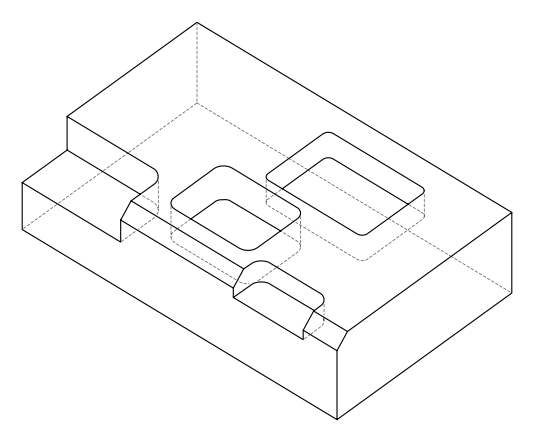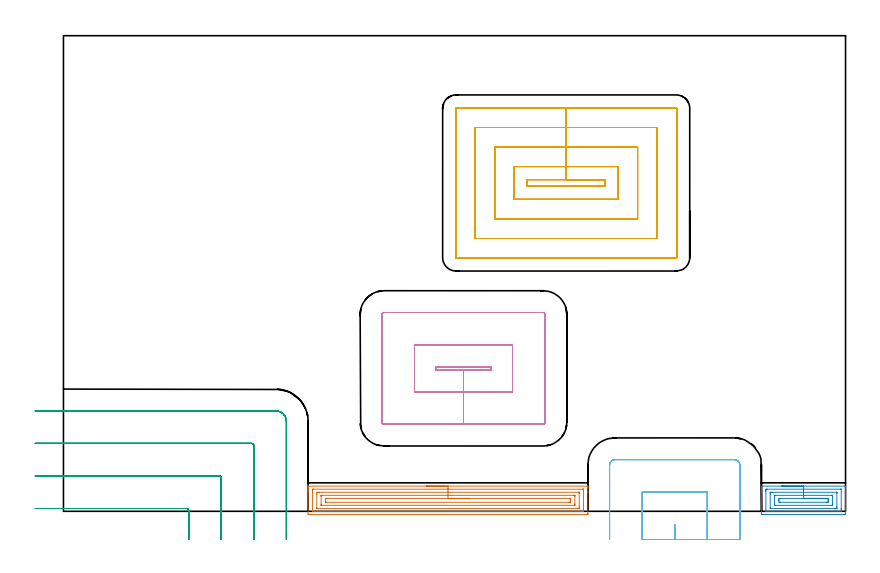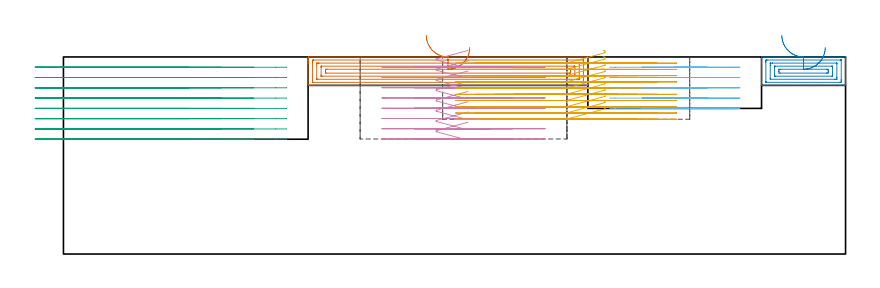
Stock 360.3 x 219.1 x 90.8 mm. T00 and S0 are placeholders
(PLAN: 6 operations, 3 tool changes, 50.3 min)
(1 AREA_MILL | FG_CHAMFER_SURFACE | UGT0205_001 | 5.41 min | 12230 mm3)
(2 AREA_MILL_1 | FG_CHAMFER_SURFACE_1 | UGT0205_001 | 1.81 min | 3905 mm3)
(3 MILL_CORNER_NOTCH_RECTANGULAR | CORNER_NOTCH_RECTANGULAR | UGT0201_094 | Follow Part, ap 5, ae 75% | 9.17 min | 238093 mm3)
(4 MILL_RECTANGULAR_POCKET | POCKET_RECTANGULAR_STRAIGHT | UGT0201_094 | Follow Part, ap 5, ae 75% | 8.41 min | 253432 mm3)
(5 MILL_RECTANGULAR_POCKET_1 | POCKET_RECTANGULAR_STRAIGHT_1 | NXT0201_011 | Follow Part, ap 3, ae 75% | 21.88 min | 263996 mm3)
(6 MILL_SLOT | SLOT_PARTIAL_RECTANGULAR | UGT0201_094 | Follow Part, ap 5, ae 75% | 3.58 min | 61340 mm3)
(TOOL UGT0205_001 | Chamfer Mill 20 x 3 x 45 deg. | D20 FL50 Z2)
(TOOL UGT0201_094 | End mill 20 mm | D20 FL38 Z4)
(TOOL NXT0201_011 | ENDMILL 12mm [2P460-1200-NA 1630] | D12 FL38 Z6)
(OP 1 AREA_MILL)
G17 G21 G94 G90
T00 M6
G54
G17 G0 G90 X167.15 Y11.6 S1061 M3
G43 Z100.8 H0
G94 G1 X167.188 Z99.928 F250.
X167.302 Z99.063
X167.491 Z98.212
X167.753 Z97.38
X168.087 Z96.574
X168.49 Z95.8
X168.958 Z95.064
X169.49 Z94.372
X170.079 Z93.729
X170.722 Z93.139
X171.414 Z92.608
X172.15 Z92.14
X172.924 Z91.737
X173.73 Z91.403
X174.562 Z91.141
X175.414 Z90.952
X176.278 Z90.838
X177.15 Z90.8
X241.435
X241.59 Y11.598 Z90.789
X241.597 Y11.453 Z90.646
X241.6 Y11.302 Z90.502
Y10.966 Z90.165
Y10.318 Z89.513
Y9.116 Z88.313
Y8.562 Z87.756
Y-1.096 Z78.101
X241.597 Y-1.376 Z77.821
X241.59 Y-1.492 Z77.705
X241.472 Y-1.499 Z77.699
X240.989 Y-1.5 Z77.7
X113.311
X112.824 Y-1.495 Z77.703
X112.71 Y-1.492 Z77.706
X112.7 Y-1.373 Z77.824
Y8.562 Z87.756
Y9.116 Z88.313
Y9.44 Z88.636
Y9.995 Z89.191
Y10.318 Z89.513
Y10.966 Z90.165
Y11.302 Z90.502
X112.703 Y11.453 Z90.646
X112.71 Y11.598 Z90.789
X112.865 Y11.6 Z90.8
X177.15
Y10.186 Z89.386
X239.338
X239.558 Y10.184 Z89.384
X239.584 Y10.182 Z89.382
X239.59 Y10.18 Z89.38
X239.594 Y10.173 Z89.373
X239.598 Y10.142 Z89.342
X239.599 Y10.111 Z89.311
X239.6 Y9.928 Z89.128
Y1.148 Z80.348
X239.597 Y0.66 Z79.86
X239.592 Y0.278 Z79.478
X239.573 Y-0.079 Z79.121
X239.203 Y-0.084 Z79.116
X239.068 Y-0.085 Z79.115
X114.962 Y-0.086 Z79.114
X114.742 Y-0.084 Z79.116
X114.716 Y-0.082 Z79.118
X114.71 Y-0.08 Z79.12
X114.706 Y-0.073 Z79.127
X114.702 Y-0.042 Z79.158
X114.701 Y-0.012 Z79.188
X114.7 Y0.172 Z79.372
Y8.952 Z88.152
X114.703 Y9.44 Z88.64
X114.709 Y9.822 Z89.022
X114.727 Y10.179 Z89.379
X115.097 Y10.184 Z89.384
X115.232 Y10.185 Z89.385
X177.15 Y10.186 Z89.386
Y8.772 Z87.972
X237.418 Y8.771 Z87.971
X237.489
X237.545 Y8.768 Z87.968
X237.58 Y8.765 Z87.965
X237.59 Y8.761 Z87.961
X237.592 Y8.741 Z87.941
X237.598 Y8.562 Z87.762
X237.6 Y8.383 Z87.583
Y2.237 Z81.437
X237.598 Y1.538 Z80.738
X237.595 Y1.363 Z80.563
X237.59 Y1.338 Z80.538
X237.575 Y1.335 Z80.535
X237.524 Y1.332 Z80.532
X237.418 Y1.33 Z80.53
X236.738 Y1.328 Z80.528
X236.525
X116.882 Y1.329 Z80.529
X116.811
X116.755 Y1.332 Z80.532
X116.72 Y1.335 Z80.535
X116.71 Y1.339 Z80.539
X116.708 Y1.359 Z80.559
X116.702 Y1.538 Z80.738
X116.7 Y1.717 Z80.917
Y7.863 Z87.063
X116.702 Y8.562 Z87.762
X116.705 Y8.737 Z87.937
X116.71 Y8.762 Z87.962
X116.725 Y8.765 Z87.965
X116.776 Y8.768 Z87.968
X116.882 Y8.77 Z87.97
X117.562 Y8.771 Z87.971
X117.775 Y8.772 Z87.972
X177.15
Y7.357 Z86.557
X235.072
X235.467 Y7.356 Z86.556
X235.545 Y7.354 Z86.554
X235.579 Y7.351 Z86.551
X235.59 Y7.347 Z86.547
X235.593 Y7.327 Z86.527
X235.596 Y7.229 Z86.429
X235.6 Y6.837 Z86.037
Y3.325 Z82.525
Y3.294 Z82.494
X235.593 Y2.871 Z82.071
X235.59 Y2.766 Z81.966
X235.585 Y2.749 Z81.949
X235.554 Y2.747 Z81.947
X235.486 Y2.745 Z81.945
X235.299 Y2.743 Z81.943
X119.229
X118.833 Y2.744 Z81.944
X118.755 Y2.746 Z81.946
X118.721 Y2.749 Z81.949
X118.71 Y2.753 Z81.953
X118.707 Y2.773 Z81.973
X118.704 Y2.871 Z82.071
X118.7 Y3.263 Z82.463
Y6.806 Z86.006
X118.707 Y7.229 Z86.429
X118.71 Y7.334 Z86.534
X118.715 Y7.351 Z86.551
X118.746 Y7.353 Z86.553
X118.814 Y7.355 Z86.555
X119.001 Y7.357 Z86.557
X177.15
Y5.943 Z85.143
X232.953
X233.59 Y5.928 Z85.128
X233.599 Y5.293 Z84.493
Y5.05 Z84.25
X233.597 Y4.417 Z83.617
X233.59 Y4.172 Z83.372
X232.968 Y4.157 Z83.357
X232.953
X121.347
X120.71 Y4.172 Z83.372
X120.701 Y4.807 Z84.007
Y5.05 Z84.25
X120.703 Y5.683 Z84.883
X120.71 Y5.928 Z85.128
X121.332 Y5.943 Z85.143
X121.347
X177.15
X178.022 Z85.181
X178.886 Z85.295
X179.738 Z85.484
X180.57 Z85.746
X181.376 Z86.08
X182.15 Z86.483
X182.886 Z86.952
X183.578 Z87.483
X184.221 Z88.072
X184.81 Z88.715
X185.342 Z89.407
X185.81 Z90.143
X186.213 Z90.917
X186.547 Z91.723
X186.809 Z92.555
X186.998 Z93.407
X187.112 Z94.272
X187.15 Z95.143
G0 Z100.8
M5
M2
(OP 2 AREA_MILL_1)
G17 G21 G94 G90
T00 M6
G54
G17 G0 G90 X330.95 Y11.6 S1061 M3
G43 Z100.8 H0
G94 G1 X330.988 Z99.928 F250.
X331.102 Z99.063
X331.291 Z98.212
X331.553 Z97.38
X331.887 Z96.574
X332.29 Z95.8
X332.758 Z95.064
X333.29 Z94.372
X333.879 Z93.729
X334.522 Z93.14
X335.214 Z92.608
X335.95 Z92.14
X336.724 Z91.737
X337.53 Z91.403
X338.362 Z91.141
X339.214 Z90.952
X340.078 Z90.838
X340.95 Z90.8
X360.14
X360.29 Y11.598 Z90.789
X360.297 Y11.457 Z90.65
X360.3 Y11.31 Z90.509
Y10.95 Z90.149
Y10.318 Z89.513
Y9.125 Z88.321
Y8.562 Z87.756
Y-1.096 Z78.101
X360.297 Y-1.381 Z77.817
X360.29 Y-1.492 Z77.705
X360.177 Y-1.499 Z77.699
X359.693 Y-1.5 Z77.7
X322.207
X321.801 Y-1.496 Z77.702
X321.61 Y-1.492 Z77.705
X321.605 Y-1.096 Z78.101
X321.6 Y-0.5 Z78.698
Y8.562 Z87.756
Y9.125 Z88.321
Y9.44 Z88.636
Y10.003 Z89.199
Y10.318 Z89.513
Y10.95 Z90.149
Y11.31 Z90.509
X321.603 Y11.457 Z90.65
X321.61 Y11.598 Z90.789
X321.76 Y11.6 Z90.8
X340.95
Y10.186 Z89.386
X357.908 Y10.185 Z89.385
X358.044
X358.26 Y10.18 Z89.38
X358.282 Y10.179 Z89.379
X358.29 Y10.17 Z89.37
X358.296 Y10.141 Z89.341
X358.298 Y10.112 Z89.312
X358.3 Y9.933 Z89.133
Y1.153 Z80.353
X358.298 Y0.66 Z79.86
X358.293 Y0.281 Z79.481
X358.277 Y-0.079 Z79.121
X357.908 Y-0.084 Z79.116
X357.773 Y-0.085 Z79.115
X323.992 Y-0.086 Z79.114
X323.856 Y-0.085 Z79.115
X323.64 Y-0.081 Z79.119
X323.618 Y-0.079 Z79.121
X323.61 Y-0.07 Z79.13
X323.604 Y-0.041 Z79.159
X323.602 Y-0.012 Z79.188
X323.6 Y0.167 Z79.367
Y8.947 Z88.147
X323.602 Y9.44 Z88.64
X323.607 Y9.819 Z89.019
X323.623 Y10.179 Z89.379
X323.992 Y10.184 Z89.384
X324.127 Y10.185 Z89.385
X340.95 Y10.186 Z89.386
Y8.772 Z87.972
X356.123 Y8.771 Z87.971
X356.194 Y8.77 Z87.97
X356.25 Y8.768 Z87.968
X356.281 Y8.765 Z87.965
X356.29 Y8.735 Z87.935
X356.295 Y8.562 Z87.762
X356.299 Y8.389 Z87.589
X356.3 Y2.242 Z81.442
X356.298 Y1.538 Z80.738
X356.296 Y1.368 Z80.568
X356.291 Y1.343 Z80.543
X356.279 Y1.335 Z80.535
X356.229 Y1.333 Z80.533
X356.123 Y1.331 Z80.531
X355.443 Y1.329 Z80.529
X355.231 Y1.328 Z80.528
X325.777 Y1.329 Z80.529
X325.706 Y1.33 Z80.53
X325.65 Y1.332 Z80.532
X325.619 Y1.335 Z80.535
X325.61 Y1.365 Z80.565
X325.605 Y1.538 Z80.738
X325.601 Y1.711 Z80.911
X325.6 Y7.858 Z87.058
X325.602 Y8.562 Z87.762
X325.604 Y8.732 Z87.932
X325.609 Y8.757 Z87.957
X325.621 Y8.765 Z87.965
X325.671 Y8.767 Z87.967
X325.777 Y8.769 Z87.969
X326.457 Y8.771 Z87.971
X326.669 Y8.772 Z87.972
X340.95
Y7.357 Z86.557
X353.778
X354.17 Y7.355 Z86.555
X354.249 Y7.353 Z86.553
X354.279 Y7.351 Z86.551
X354.29 Y7.321 Z86.521
X354.3 Y6.806 Z86.006
Y3.331 Z82.531
Y3.294 Z82.494
X354.296 Y2.874 Z82.074
X354.292 Y2.769 Z81.969
X354.29 Y2.75 Z81.95
X354.26 Y2.747 Z81.947
X354.193 Y2.745 Z81.945
X354.005 Y2.743 Z81.943
X328.122
X327.73 Y2.745 Z81.945
X327.651 Y2.747 Z81.947
X327.621 Y2.749 Z81.949
X327.61 Y2.779 Z81.979
X327.6 Y3.294 Z82.494
Y6.806 Z86.006
X327.605 Y7.226 Z86.426
X327.608 Y7.331 Z86.531
X327.61 Y7.35 Z86.55
X327.64 Y7.353 Z86.553
X327.707 Y7.355 Z86.555
X327.895 Y7.357 Z86.557
X340.95
Y5.943 Z85.143
X351.66
X352.29 Y5.928 Z85.128
X352.299 Y5.3 Z84.5
Y5.05 Z84.25
X352.297 Y4.424 Z83.624
X352.29 Y4.172 Z83.372
X351.676 Y4.157 Z83.357
X351.66
X330.24
X329.61 Y4.172 Z83.372
X329.601 Y4.8 Z84.
Y5.05 Z84.25
X329.603 Y5.676 Z84.876
X329.61 Y5.928 Z85.128
X330.225 Y5.943 Z85.143
X330.24
X340.95
X341.822 Z85.181
X342.686 Z85.295
X343.538 Z85.484
X344.37 Z85.746
X345.176 Z86.08
X345.95 Z86.483
X346.686 Z86.952
X347.378 Z87.483
X348.021 Z88.072
X348.61 Z88.715
X349.142 Z89.407
X349.61 Z90.143
X350.013 Z90.917
X350.347 Z91.723
X350.609 Z92.555
X350.798 Z93.407
X350.912 Z94.272
X350.95 Z95.143
G0 Z100.8
M5
M2
(OP 3 MILL_CORNER_NOTCH_RECTANGULAR)
G17 G21 G94 G90
T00 M6
G54
G17 G0 G90 X57.7 Y-13. S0 M3
G43 Z100.8 H0
Z86.062
G94 G1 Y-10. F250.
Y0.305 F500.
G3 X56.705 Y1.3 R1.
G1 X-10.
X-13. F250.
G0 Z100.8
X72.7 Y-13.
Z86.062
G1 Y-10.
Y15.305 F500.
G3 X71.705 Y16.3 R1.
G1 X-10.
X-13. F250.
G0 Z100.8
X87.7 Y-13.
Z86.062
G1 Y-10.
Y30.305 F500.
G3 X86.705 Y31.3 R1.
G1 X-10.
X-13. F250.
G0 Z100.8
X102.7 Y-13.
Z86.062
G1 Y-10.
Y41.4 F500.
G3 X97.8 Y46.3 R4.9
G1 X-10.
X-13. F250.
G0 Z100.8
X57.7 Y-13.
Z81.325
G1 Y-10.
Y0.305 F500.
G3 X56.705 Y1.3 R1.
G1 X-10.
X-13. F250.
G0 Z100.8
X72.7 Y-13.
Z81.325
G1 Y-10.
Y15.305 F500.
G3 X71.705 Y16.3 R1.
G1 X-10.
X-13. F250.
G0 Z100.8
X87.7 Y-13.
Z81.325
G1 Y-10.
Y30.304 F500.
G3 X86.704 Y31.3 R1.
G1 X-10.
X-13. F250.
G0 Z100.8
X102.7 Y-13.
Z81.325
G1 Y-10.
Y41.4 F500.
G3 X97.8 Y46.3 R4.9
G1 X-10.
X-13. F250.
G0 Z100.8
X57.7 Y-13.
Z76.587
G1 Y-10.
Y0.305 F500.
G3 X56.705 Y1.3 R1.
G1 X-10.
X-13. F250.
G0 Z100.8
X72.7 Y-13.
Z76.587
G1 Y-10.
Y15.305 F500.
G3 X71.705 Y16.3 R1.
G1 X-10.
X-13. F250.
G0 Z100.8
X87.7 Y-13.
Z76.587
G1 Y-10.
Y30.305 F500.
G3 X86.705 Y31.3 R1.
G1 X-10.
X-13. F250.
G0 Z100.8
X102.7 Y-13.
Z76.587
G1 Y-10.
Y41.4 F500.
G3 X97.8 Y46.3 R4.9
G1 X-10.
X-13. F250.
G0 Z100.8
X57.7 Y-13.
Z71.85
G1 Y-10.
Y0.305 F500.
G3 X56.705 Y1.3 R1.
G1 X-10.
X-13. F250.
G0 Z100.8
X72.7 Y-13.
Z71.85
G1 Y-10.
Y15.305 F500.
G3 X71.705 Y16.3 R1.
G1 X-10.
X-13. F250.
G0 Z100.8
X87.7 Y-13.
Z71.85
G1 Y-10.
Y30.305 F500.
G3 X86.705 Y31.3 R1.
G1 X-10.
X-13. F250.
G0 Z100.8
X102.7 Y-13.
Z71.85
G1 Y-10.
Y41.4 F500.
G3 X97.8 Y46.3 R4.9
G1 X-10.
X-13. F250.
G0 Z100.8
X57.7 Y-13.
Z67.112
G1 Y-10.
Y0.305 F500.
G3 X56.705 Y1.3 R1.
G1 X-10.
X-13. F250.
G0 Z100.8
X72.7 Y-13.
Z67.112
G1 Y-10.
Y15.305 F500.
G3 X71.705 Y16.3 R1.
G1 X-10.
X-13. F250.
G0 Z100.8
X87.7 Y-13.
Z67.112
G1 Y-10.
Y30.305 F500.
G3 X86.705 Y31.3 R1.
G1 X-10.
X-13. F250.
G0 Z100.8
X102.7 Y-13.
Z67.112
G1 Y-10.
Y41.4 F500.
G3 X97.8 Y46.3 R4.9
G1 X-10.
X-13. F250.
G0 Z100.8
X57.7 Y-13.
Z62.375
G1 Y-10.
Y0.305 F500.
G3 X56.705 Y1.3 R1.
G1 X-10.
X-13. F250.
G0 Z100.8
X72.7 Y-13.
Z62.375
G1 Y-10.
Y15.305 F500.
G3 X71.705 Y16.3 R1.
G1 X-10.
X-13. F250.
G0 Z100.8
X87.7 Y-13.
Z62.375
G1 Y-10.
Y30.305 F500.
G3 X86.705 Y31.3 R1.
G1 X-10.
X-13. F250.
G0 Z100.8
X102.7 Y-13.
Z62.375
G1 Y-10.
Y41.4 F500.
G3 X97.8 Y46.3 R4.9
G1 X-10.
X-13. F250.
G0 Z100.8
X57.7 Y-13.
Z57.637
G1 Y-10.
Y0.305 F500.
G3 X56.705 Y1.3 R1.
G1 X-10.
X-13. F250.
G0 Z100.8
X72.7 Y-13.
Z57.637
G1 Y-10.
Y15.305 F500.
G3 X71.705 Y16.3 R1.
G1 X-10.
X-13. F250.
G0 Z100.8
X87.7 Y-13.
Z57.637
G1 Y-10.
Y30.305 F500.
G3 X86.705 Y31.3 R1.
G1 X-10.
X-13. F250.
G0 Z100.8
X102.7 Y-13.
Z57.637
G1 Y-10.
Y41.4 F500.
G3 X97.8 Y46.3 R4.9
G1 X-10.
X-13. F250.
G0 Z100.8
X57.7 Y-13.
Z52.9
G1 Y-10.
Y0.305 F500.
G3 X56.705 Y1.3 R1.
G1 X-10.
X-13. F250.
G0 Z100.8
X72.7 Y-13.
Z52.9
G1 Y-10.
Y15.305 F500.
G3 X71.705 Y16.3 R1.
G1 X-10.
X-13. F250.
G0 Z100.8
X87.7 Y-13.
Z52.9
G1 Y-10.
Y30.305 F500.
G3 X86.705 Y31.3 R1.
G1 X-10.
X-13. F250.
G0 Z100.8
X102.7 Y-13.
Z52.9
G1 Y-10.
Y41.4 F500.
G3 X97.8 Y46.3 R4.9
G1 X-10.
X-13. F250.
G0 Z100.8
M5
M2
(OP 4 MILL_RECTANGULAR_POCKET)
G17 G21 G94 G90
T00 M6
G54
G17 G0 G90 X186.43 Y66.6 S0 M3
G43 Z100.8 H0
Z93.8
G94 G1 X171.7 Z89.853 F250.
Y65.1 Z89.451
X184.3 Z86.075
X196.9 F500.
Y66.6
X171.7
Y65.1
X184.3
Y55.1
X206.9
Y76.6
X161.7
Y55.1
X184.3
Y40.1
X220.9
G3 X221.9 Y41.1 R1.
G1 Y90.6
G3 X220.9 Y91.6 R1.
G1 X147.7
G3 X146.7 Y90.6 R1.
G1 Y41.1
G3 X147.7 Y40.1 R1.
G1 X184.3
X185.3
G0 X186.43 Y66.6 Z89.075
G1 X171.7 Z85.128 F250.
Y65.1 Z84.726
X184.3 Z81.35
X196.9 F500.
Y66.6
X171.7
Y65.1
X184.3
Y55.1
X206.9
Y76.6
X161.7
Y55.1
X184.3
Y40.1
X220.9
G3 X221.9 Y41.1 R1.
G1 Y90.6
G3 X220.9 Y91.6 R1.
G1 X147.7
G3 X146.7 Y90.6 R1.
G1 Y41.1
G3 X147.7 Y40.1 R1.
G1 X184.3
X185.3
G0 X186.43 Y66.6 Z84.35
G1 X171.7 Z80.403 F250.
Y65.1 Z80.001
X184.3 Z76.625
X196.9 F500.
Y66.6
X171.7
Y65.1
X184.3
Y55.1
X206.9
Y76.6
X161.7
Y55.1
X184.3
Y40.1
X220.9
G3 X221.9 Y41.1 R1.
G1 Y90.6
G3 X220.9 Y91.6 R1.
G1 X147.7
G3 X146.7 Y90.6 R1.
G1 Y41.1
G3 X147.7 Y40.1 R1.
G1 X184.3
X185.3
G0 X186.43 Y66.6 Z79.625
G1 X171.7 Z75.678 F250.
Y65.1 Z75.276
X184.3 Z71.9
X196.9 F500.
Y66.6
X171.7
Y65.1
X184.3
Y55.1
X206.9
Y76.6
X161.7
Y55.1
X184.3
Y40.1
X220.9
G3 X221.9 Y41.1 R1.
G1 Y90.6
G3 X220.9 Y91.6 R1.
G1 X147.7
G3 X146.7 Y90.6 R1.
G1 Y41.1
G3 X147.7 Y40.1 R1.
G1 X184.3
X185.3
G0 X186.43 Y66.6 Z74.9
G1 X171.7 Z70.953 F250.
Y65.1 Z70.551
X184.3 Z67.175
X196.9 F500.
Y66.6
X171.7
Y65.1
X184.3
Y55.1
X206.9
Y76.6
X161.7
Y55.1
X184.3
Y40.1
X220.9
G3 X221.9 Y41.1 R1.
G1 Y90.6
G3 X220.9 Y91.6 R1.
G1 X147.7
G3 X146.7 Y90.6 R1.
G1 Y41.1
G3 X147.7 Y40.1 R1.
G1 X184.3
X185.3
G0 X186.43 Y66.6 Z70.175
G1 X171.7 Z66.228 F250.
Y65.1 Z65.826
X184.3 Z62.45
X196.9 F500.
Y66.6
X171.7
Y65.1
X184.3
Y55.1
X206.9
Y76.6
X161.7
Y55.1
X184.3
Y40.1
X220.9
G3 X221.9 Y41.1 R1.
G1 Y90.6
G3 X220.9 Y91.6 R1.
G1 X147.7
G3 X146.7 Y90.6 R1.
G1 Y41.1
G3 X147.7 Y40.1 R1.
G1 X184.3
X185.3
G0 X186.43 Y66.6 Z65.45
G1 X171.7 Z61.503 F250.
Y65.1 Z61.101
X184.3 Z57.725
X196.9 F500.
Y66.6
X171.7
Y65.1
X184.3
Y55.1
X206.9
Y76.6
X161.7
Y55.1
X184.3
Y40.1
X220.9
G3 X221.9 Y41.1 R1.
G1 Y90.6
G3 X220.9 Y91.6 R1.
G1 X147.7
G3 X146.7 Y90.6 R1.
G1 Y41.1
G3 X147.7 Y40.1 R1.
G1 X184.3
X185.3
G0 X186.43 Y66.6 Z60.725
G1 X171.7 Z56.778 F250.
Y65.1 Z56.376
X184.3 Z53.
X196.9 F500.
Y66.6
X171.7
Y65.1
X184.3
Y55.1
X206.9
Y76.6
X161.7
Y55.1
X184.3
Y40.1
X220.9
G3 X221.9 Y41.1 R1.
G1 Y90.6
G3 X220.9 Y91.6 R1.
G1 X147.7
G3 X146.7 Y90.6 R1.
G1 Y41.1
G3 X147.7 Y40.1 R1.
G1 X184.3
X185.3
G0 Z100.8
M5
M2
(OP 5 MILL_RECTANGULAR_POCKET_1)
G17 G21 G94 G90
T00 M6
G54
G17 G0 G90 X248.593 Y149.7 S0 M3
G43 Z100.8 H1
Z93.8
G94 G1 X249.5 Z93.557 F250.
Y152.8 Z92.726
X231.6 Z87.93
X213.7 F500.
Y149.7
X249.5
Y152.8
X231.6
Y158.8
X207.7
Y143.7
X255.5
Y158.8
X231.6
Y167.8
X198.7
Y134.7
X264.5
Y167.8
X231.6
Y176.8
X189.7
Y125.7
X273.5
Y176.8
X231.6
Y185.8
X180.9
G3 X180.7 Y185.6 R0.2
G1 Y116.9
G3 X180.9 Y116.7 R0.2
G1 X282.3
G3 X282.5 Y116.9 R0.2
G1 Y185.6
G3 X282.3 Y185.8 R0.2
G1 X231.6
X230.6
G0 X248.593 Y149.7 Z90.93
G1 X249.5 Z90.687 F250.
Y152.8 Z89.856
X231.6 Z85.06
X213.7 F500.
Y149.7
X249.5
Y152.8
X231.6
Y158.8
X207.7
Y143.7
X255.5
Y158.8
X231.6
Y167.8
X198.7
Y134.7
X264.5
Y167.8
X231.6
Y176.8
X189.7
Y125.7
X273.5
Y176.8
X231.6
Y185.8
X180.9
G3 X180.7 Y185.6 R0.2
G1 Y116.9
G3 X180.9 Y116.7 R0.2
G1 X282.3
G3 X282.5 Y116.9 R0.2
G1 Y185.6
G3 X282.3 Y185.8 R0.2
G1 X231.6
X230.6
G0 X248.593 Y149.7 Z88.06
G1 X249.5 Z87.817 F250.
Y152.8 Z86.986
X231.6 Z82.19
X213.7 F500.
Y149.7
X249.5
Y152.8
X231.6
Y158.8
X207.7
Y143.7
X255.5
Y158.8
X231.6
Y167.8
X198.7
Y134.7
X264.5
Y167.8
X231.6
Y176.8
X189.7
Y125.7
X273.5
Y176.8
X231.6
Y185.8
X180.9
G3 X180.7 Y185.6 R0.2
G1 Y116.9
G3 X180.9 Y116.7 R0.2
G1 X282.3
G3 X282.5 Y116.9 R0.2
G1 Y185.6
G3 X282.3 Y185.8 R0.2
G1 X231.6
X230.6
G0 X248.593 Y149.7 Z85.19
G1 X249.5 Z84.947 F250.
Y152.8 Z84.116
X231.6 Z79.32
X213.7 F500.
Y149.7
X249.5
Y152.8
X231.6
Y158.8
X207.7
Y143.7
X255.5
Y158.8
X231.6
Y167.8
X198.7
Y134.7
X264.5
Y167.8
X231.6
Y176.8
X189.7
Y125.7
X273.5
Y176.8
X231.6
Y185.8
X180.9
G3 X180.7 Y185.6 R0.2
G1 Y116.9
G3 X180.9 Y116.7 R0.2
G1 X282.3
G3 X282.5 Y116.9 R0.2
G1 Y185.6
G3 X282.3 Y185.8 R0.2
G1 X231.6
X230.6
G0 X248.593 Y149.7 Z82.32
G1 X249.5 Z82.077 F250.
Y152.8 Z81.246
X231.6 Z76.45
X213.7 F500.
Y149.7
X249.5
Y152.8
X231.6
Y158.8
X207.7
Y143.7
X255.5
Y158.8
X231.6
Y167.8
X198.7
Y134.7
X264.5
Y167.8
X231.6
Y176.8
X189.7
Y125.7
X273.5
Y176.8
X231.6
Y185.8
X180.9
G3 X180.7 Y185.6 R0.2
G1 Y116.9
G3 X180.9 Y116.7 R0.2
G1 X282.3
G3 X282.5 Y116.9 R0.2
G1 Y185.6
G3 X282.3 Y185.8 R0.2
G1 X231.6
X230.6
G0 X248.593 Y149.7 Z79.45
G1 X249.5 Z79.207 F250.
Y152.8 Z78.376
X231.6 Z73.58
X213.7 F500.
Y149.7
X249.5
Y152.8
X231.6
Y158.8
X207.7
Y143.7
X255.5
Y158.8
X231.6
Y167.8
X198.7
Y134.7
X264.5
Y167.8
X231.6
Y176.8
X189.7
Y125.7
X273.5
Y176.8
X231.6
Y185.8
X180.9
G3 X180.7 Y185.6 R0.2
G1 Y116.9
G3 X180.9 Y116.7 R0.2
G1 X282.3
G3 X282.5 Y116.9 R0.2
G1 Y185.6
G3 X282.3 Y185.8 R0.2
G1 X231.6
X230.6
G0 X248.593 Y149.7 Z76.58
G1 X249.5 Z76.337 F250.
Y152.8 Z75.506
X231.6 Z70.71
X213.7 F500.
Y149.7
X249.5
Y152.8
X231.6
Y158.8
X207.7
Y143.7
X255.5
Y158.8
X231.6
Y167.8
X198.7
Y134.7
X264.5
Y167.8
X231.6
Y176.8
X189.7
Y125.7
X273.5
Y176.8
X231.6
Y185.8
X180.9
G3 X180.7 Y185.6 R0.2
G1 Y116.9
G3 X180.9 Y116.7 R0.2
G1 X282.3
G3 X282.5 Y116.9 R0.2
G1 Y185.6
G3 X282.3 Y185.8 R0.2
G1 X231.6
X230.6
G0 X248.593 Y149.7 Z73.71
G1 X249.5 Z73.467 F250.
Y152.8 Z72.636
X231.6 Z67.84
X213.7 F500.
Y149.7
X249.5
Y152.8
X231.6
Y158.8
X207.7
Y143.7
X255.5
Y158.8
X231.6
Y167.8
X198.7
Y134.7
X264.5
Y167.8
X231.6
Y176.8
X189.7
Y125.7
X273.5
Y176.8
X231.6
Y185.8
X180.9
G3 X180.7 Y185.6 R0.2
G1 Y116.9
G3 X180.9 Y116.7 R0.2
G1 X282.3
G3 X282.5 Y116.9 R0.2
G1 Y185.6
G3 X282.3 Y185.8 R0.2
G1 X231.6
X230.6
G0 X248.593 Y149.7 Z70.84
G1 X249.5 Z70.597 F250.
Y152.8 Z69.766
X231.6 Z64.97
X213.7 F500.
Y149.7
X249.5
Y152.8
X231.6
Y158.8
X207.7
Y143.7
X255.5
Y158.8
X231.6
Y167.8
X198.7
Y134.7
X264.5
Y167.8
X231.6
Y176.8
X189.7
Y125.7
X273.5
Y176.8
X231.6
Y185.8
X180.9
G3 X180.7 Y185.6 R0.2
G1 Y116.9
G3 X180.9 Y116.7 R0.2
G1 X282.3
G3 X282.5 Y116.9 R0.2
G1 Y185.6
G3 X282.3 Y185.8 R0.2
G1 X231.6
X230.6
G0 X248.593 Y149.7 Z67.97
G1 X249.5 Z67.727 F250.
Y152.8 Z66.896
X231.6 Z62.1
X213.7 F500.
Y149.7
X249.5
Y152.8
X231.6
Y158.8
X207.7
Y143.7
X255.5
Y158.8
X231.6
Y167.8
X198.7
Y134.7
X264.5
Y167.8
X231.6
Y176.8
X189.7
Y125.7
X273.5
Y176.8
X231.6
Y185.8
X180.9
G3 X180.7 Y185.6 R0.2
G1 Y116.9
G3 X180.9 Y116.7 R0.2
G1 X282.3
G3 X282.5 Y116.9 R0.2
G1 Y185.6
G3 X282.3 Y185.8 R0.2
G1 X231.6
X230.6
G0 Z100.8
M5
M2
(OP 6 MILL_SLOT)
G17 G21 G94 G90
T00 M6
G54
G17 G0 G90 X281.6 Y-13. S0 M3
G43 Z100.8 H0
Z86.06
G94 G1 Y-10. F250.
Y-6.2 F500.
Y-10.
Y-13. F250.
X296.6
Y-10.
Y8.8 F500.
X266.6
Y-10.
Y-13. F250.
X311.6
Y-10.
Y21.3 F500.
G3 X309.1 Y23.8 R2.5
G1 X254.1
G3 X251.6 Y21.3 R2.5
G1 Y-10.
Y-13. F250.
G0 X281.6 Z81.32
G1 Y-10.
Y-6.2 F500.
Y-10.
Y-13. F250.
X296.6
Y-10.
Y8.8 F500.
X266.6
Y-10.
Y-13. F250.
X311.6
Y-10.
Y21.3 F500.
G3 X309.1 Y23.8 R2.5
G1 X254.1
G3 X251.6 Y21.3 R2.5
G1 Y-10.
Y-13. F250.
G0 X281.6 Z76.58
G1 Y-10.
Y-6.2 F500.
Y-10.
Y-13. F250.
X296.6
Y-10.
Y8.8 F500.
X266.6
Y-10.
Y-13. F250.
X311.6
Y-10.
Y21.3 F500.
G3 X309.1 Y23.8 R2.5
G1 X254.1
G3 X251.6 Y21.3 R2.5
G1 Y-10.
Y-13. F250.
G0 X281.6 Z71.84
G1 Y-10.
Y-6.2 F500.
Y-10.
Y-13. F250.
X296.6
Y-10.
Y8.8 F500.
X266.6
Y-10.
Y-13. F250.
X311.6
Y-10.
Y21.3 F500.
G3 X309.1 Y23.8 R2.5
G1 X254.1
G3 X251.6 Y21.3 R2.5
G1 Y-10.
Y-13. F250.
G0 X281.6 Z67.1
G1 Y-10.
Y-6.2 F500.
Y-10.
Y-13. F250.
X296.6
Y-10.
Y8.8 F500.
X266.6
Y-10.
Y-13. F250.
X311.6
Y-10.
Y21.3 F500.
G3 X309.1 Y23.8 R2.5
G1 X254.1
G3 X251.6 Y21.3 R2.5
G1 Y-10.
Y-13. F250.
G0 Z100.8
M5
M2
